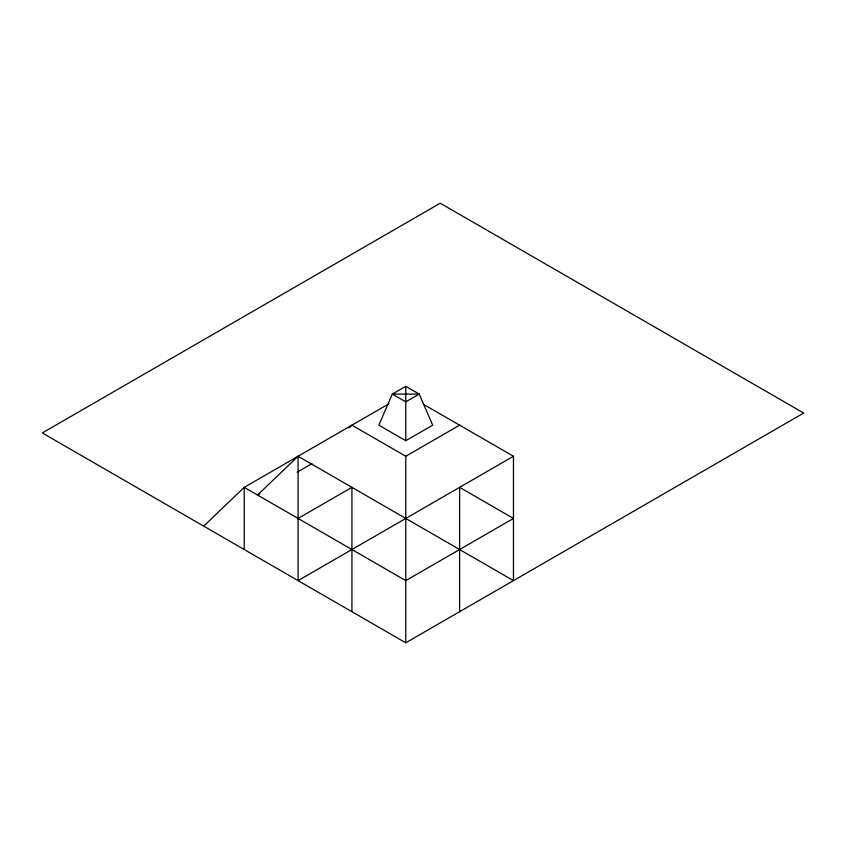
<?xml version="1.0" encoding="UTF-8"?>
<svg xmlns="http://www.w3.org/2000/svg" width="846" height="846" viewBox="0 0 846 846"><rect width="100%" height="100%" fill="white"/><g stroke="black" fill="none" stroke-linecap="round" stroke-linejoin="round"><path stroke-width="1.27" d="M203.696 526.127L244.23 487.349L388.938 403.796M423.719 404.451L513.459 456.258L513.459 580.62L298.078 456.258L257.544 495.047L259.817 493.736M349.091 427.886L351.925 425.178L405.773 456.258L459.621 425.178M405.773 386.315L392.311 394.088L378.849 425.178L405.773 440.713L432.697 425.178L419.235 394.088L405.773 386.315L405.773 440.713M297.221 472.131L311.963 463.629M297.506 518.767L351.925 487.349L351.925 611.711M513.459 456.258L298.078 580.62L298.078 456.258M405.773 642.791L803.7 413.049L440.227 203.209L42.3 432.951L405.773 642.791L405.773 456.258M459.621 611.711L459.621 487.349L513.459 518.439L405.773 580.62L244.23 487.349L244.23 549.53M419.235 394.088L405.773 401.861L392.311 394.088L419.235 394.088"/></g></svg>
